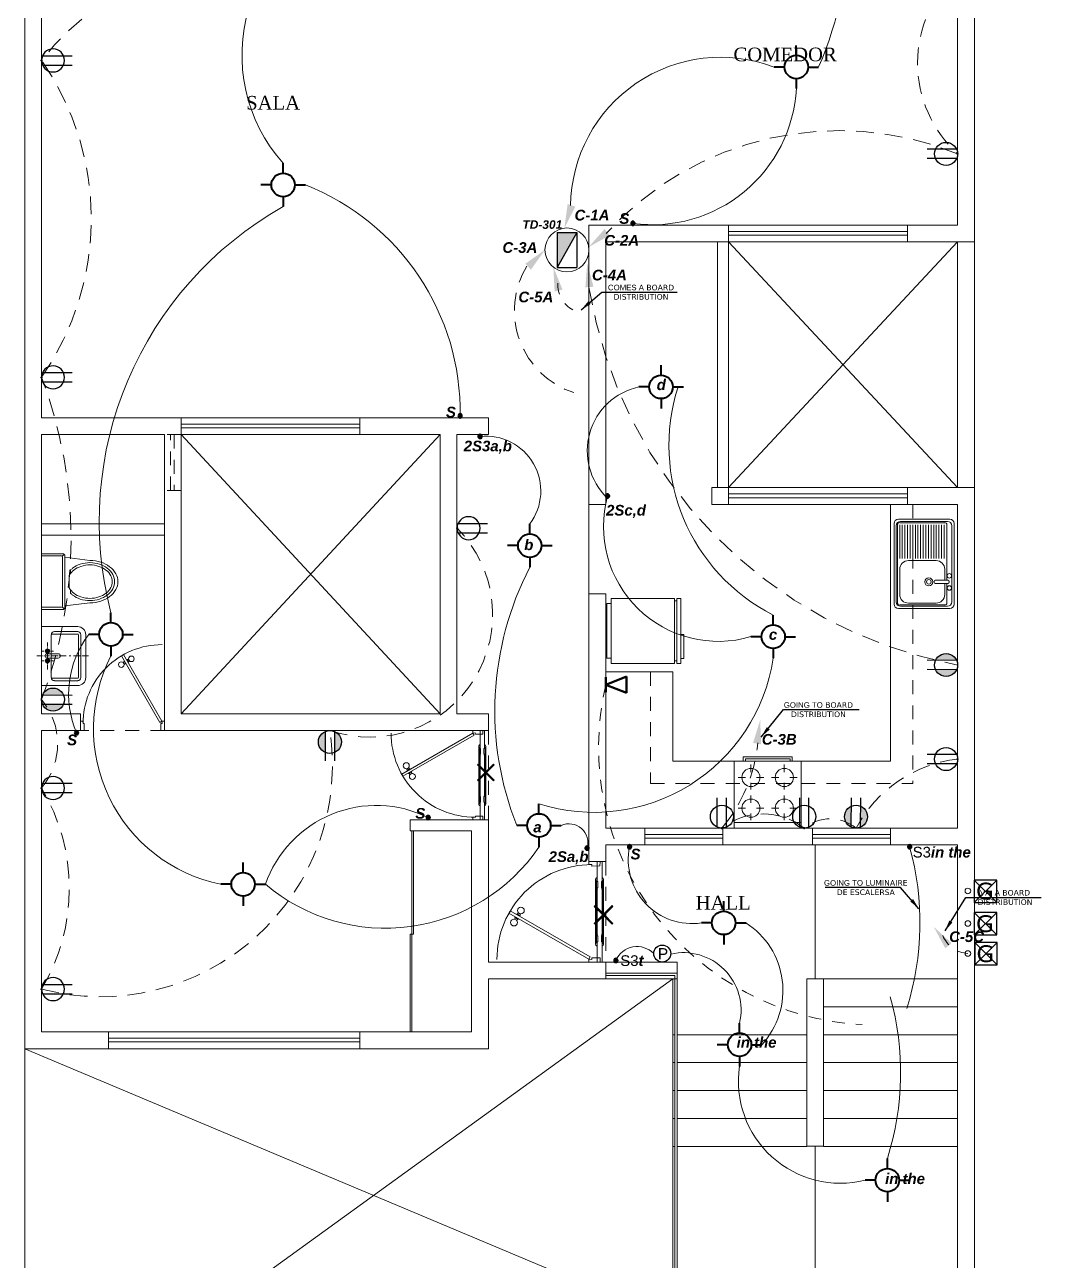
# Model space of a CAD drawing. Header units: millimetres. Extents: x -59 to 123, y 54 to 155.
# Drawn here: x -35.84 to -26.74, y 106.5 to 117.58 of the extents above; entities that cross this region are included whole.
import ezdxf

# ---------------------------------------------------------------- set-up
doc = ezdxf.new("R2010")
doc.units = ezdxf.units.MM
for name, pattern in [('CENTER', [50.8, 31.75, -6.35, 6.35, -6.35]), ('CONTINUA', [0]), ('DASHED', [0.75, 0.5, -0.25]), ('HIDDEN', [9.525, 6.35, -3.175]), ('HIDDEN2', [0.1875, 0.125, -0.0625])]:
    doc.linetypes.add(name, pattern=pattern)
doc.layers.get('0').update_dxf_attribs({"lineweight": 9})
for name, color, linetype in [('A-PROY', 8, 'HIDDEN2'), ('A-TEX 010', 7, 'Continuous'), ('telefono', 54, 'Continuous')]:
    doc.layers.add(name, color=color, linetype=linetype)
for name, color, linetype, lineweight in [('C.EMPOTRADO EN PARED Y TECHO', 210, 'Continuous', 40), ('desague', 4, 'Continuous', 60), ('ESCALERA', 128, 'Continuous', 9), ('HP-Mobiliario', 251, 'Continuous', 0), ('Intercomunicador', 106, 'Continuous', 30), ('mobiliario', 7, 'Continuous', 0), ('MUEBLES', 40, 'Continuous', 20), ('murobajo', 7, 'Continuous', 30), ('MUROS', 7, 'Continuous', 80), ('pisos', 251, 'Continuous', 0), ('PLANTILLA', 252, 'Continuous', 13), ('PUERTAS', 7, 'Continuous', 9), ('red tomacorrient', 21, 'Continuous', 40), ('red tomacorriente', 3, 'CONTINUA', 40), ('SANITARIOS', 7, 'Continuous', 5), ('T.D.', 105, 'Continuous', 25), ('TD', 132, 'Continuous', 25), ('TEXTO1', 7, 'Continuous', 0), ('VENTANA BAJA', 150, 'Continuous', 20), ('VIDRIO', 7, 'Continuous', 5)]:
    doc.layers.add(name, color=color, linetype=linetype, lineweight=lineweight)
doc.styles.add('david', font='arialbi.ttf', dxfattribs={"height": 0.05})
doc.styles.add('Ejes', font='arial.ttf', dxfattribs={"height": 0.2})
doc.styles.add('ROMANS', font='ROMANS.SHX', dxfattribs={"width": 1.35, "height": 0.29})
doc.styles.add('style4', font='verdanab.ttf', dxfattribs={"height": 0.1})
doc.styles.add('textcosan', font='verdana.ttf', dxfattribs={"height": 0.1})
doc.dimstyles.new('dimension horizontal', dxfattribs={"dimtxt": 0.08, "dimasz": 0.1, "dimexe": 0.15, "dimexo": 0.3, "dimgap": 0.01, "dimtad": 2, "dimtih": 1, "dimtoh": 1, "dimzin": 1, "dimtxsty": 'style4', "dimblk": 'ARCHTICK', "dimcen": 0.08, "dimadec": 0, "dimazin": 0, "dimtfac": 1, "dimtmove": 0, "dimatfit": 3, "dimfxl": 1, "dimarcsym": 0})

# ---------------------------------------------------------------- blocks, each defined once
blk = doc.blocks.new('CRFDSX')
at = {"layer": 'mobiliario'}
for points in [[(-77.9163, 3.0473), (-77.9163, 3.0951), (-77.9216, 3.0951), (-77.9216, 3.2558), (-77.8812, 3.2558), (-77.8812, 3.0951), (-77.8865, 3.0951), (-77.8865, 3.0473)], [(-77.9333, 3.1143), (-77.9333, 2.8792), (-77.9333, 2.5951)], [(-77.9291, 3.1068), (-77.9291, 3.1015), (-77.928, 3.1015), (-77.9269, 3.1004), (-77.9259, 3.0994), (-77.9259, 3.0983), (-77.9259, 3.0973), (-77.9259, 3.0962), (-77.9259, 3.0951)], [(-77.9291, 3.1015), (-77.9291, 2.8792), (-77.9291, 2.6079)], [(-77.9259, 3.0951), (-77.9216, 3.0951), (-77.9216, 3.126), (-77.9269, 3.126), (-77.9269, 3.1217)], [(-77.9259, 3.0951), (-77.9259, 2.8792), (-77.9259, 2.6143)], [(-77.8748, 3.1217), (-77.8748, 3.126), (-77.8812, 3.126), (-77.8812, 3.0951), (-77.8769, 3.0951), (-77.8769, 3.0962), (-77.8769, 3.0973), (-77.8769, 3.0983), (-77.8759, 3.0994), (-77.8759, 3.1004), (-77.8748, 3.1004), (-77.8748, 3.1015), (-77.8738, 3.1015), (-77.8727, 3.1015)], [(-77.8769, 3.0951), (-77.8769, 2.8792), (-77.8769, 2.6143)], [(-77.8727, 3.1015), (-77.8727, 3.1068)], [(-77.8727, 3.1015), (-77.8727, 2.8792), (-77.8727, 2.6079)], [(-77.8695, 3.1143), (-77.8695, 2.8792), (-77.8695, 2.5951)], [(-78.0009, 2.9547), (-78.0083, 2.9473), (-77.9264, 2.8792), (-78.0009, 2.9547), (-78.0009, 2.9547)], [(-77.8658, 2.9547), (-77.9264, 2.8792), (-77.9402, 2.8792), (-77.8658, 2.9547), (-77.8658, 2.9547)], [(-77.8594, 2.9473), (-77.8658, 2.9547), (-77.9264, 2.8792), (-77.8594, 2.9473), (-77.8594, 2.9473)], [(-77.9216, 3.0345), (-77.9216, 2.8792), (-77.9216, 2.6749), (-77.9216, 2.8792), (-77.9216, 3.0345)], [(-77.9184, 3.0366), (-77.9184, 3.0441)], [(-77.8833, 3.0441), (-77.8833, 3.0366)], [(-77.8812, 3.0345), (-77.8812, 2.8792), (-77.8812, 2.6749)], [(-77.8812, 2.7036), (-77.8812, 3.0058)], [(-78.0083, 2.9473), (-77.9264, 2.8792), (-77.9402, 2.8792), (-78.0083, 2.9473), (-78.0083, 2.9473)], [(-77.9402, 2.8792), (-78.0009, 2.8047), (-78.0083, 2.8122), (-77.9402, 2.8792), (-77.9402, 2.8792)], [(-77.9264, 2.8792), (-77.9402, 2.8792), (-78.0009, 2.8047), (-77.9264, 2.8792), (-77.9264, 2.8792)], [(-77.9264, 2.8792), (-77.9402, 2.8792), (-77.8594, 2.8122), (-77.9264, 2.8792), (-77.9264, 2.8792)], [(-77.9402, 2.8792), (-77.8594, 2.8122), (-77.8658, 2.8047), (-77.9402, 2.8792), (-77.9402, 2.8792)], [(-77.9839, 2.7792), (-77.9839, 2.7792)], [(-77.8865, 2.6622), (-77.8865, 2.6143), (-77.8812, 2.6143), (-77.8812, 2.4558), (-77.9057, 2.4558), (-77.9099, 2.4558), (-77.9216, 2.4558), (-77.9216, 2.6143), (-77.9163, 2.6143), (-77.9163, 2.6622)], [(-77.9184, 2.6643), (-77.9184, 2.6717)], [(-77.8833, 2.6717), (-77.8833, 2.6643)], [(-77.9716, 2.5781), (-77.9716, 2.5781)], [(-77.9291, 2.6026), (-77.9291, 2.6079), (-77.928, 2.6079), (-77.9269, 2.6079), (-77.9269, 2.609), (-77.9259, 2.61), (-77.9259, 2.6111), (-77.9259, 2.6122), (-77.9259, 2.6132), (-77.9259, 2.6143)], [(-77.9259, 2.6143), (-77.9216, 2.6143), (-77.9216, 2.5834), (-77.9269, 2.5834), (-77.9269, 2.5877)], [(-77.8769, 2.6143), (-77.8812, 2.6143), (-77.8812, 2.5834), (-77.8748, 2.5834), (-77.8748, 2.5881)], [(-77.8727, 2.6026), (-77.8727, 2.6079), (-77.8738, 2.6079), (-77.8748, 2.6079), (-77.8759, 2.609), (-77.8759, 2.61), (-77.8769, 2.6111), (-77.8769, 2.6122), (-77.8769, 2.6132), (-77.8769, 2.6143)]]:
    blk.add_lwpolyline(points, dxfattribs=at)
for points in [[(-77.9333, 3.1159), (-77.9337, 3.1127), (-77.9322, 3.1096), (-77.9294, 3.108)], [(-77.9269, 3.1226), (-77.9306, 3.1216), (-77.9328, 3.119), (-77.9333, 3.1159)], [(-77.8696, 3.1159), (-77.87, 3.119), (-77.8723, 3.1216), (-77.8753, 3.1225)], [(-77.8734, 3.108), (-77.8707, 3.1096), (-77.8692, 3.1127), (-77.8696, 3.1159)], [(-77.9222, 3.0345), (-77.9207, 3.0345), (-77.9195, 3.0357), (-77.9195, 3.0372)], [(-77.919, 3.0451), (-77.9175, 3.0451), (-77.9163, 3.0463), (-77.9163, 3.0478)], [(-77.8865, 3.0478), (-77.8865, 3.0463), (-77.8853, 3.0451), (-77.8839, 3.0451)], [(-77.8844, 3.0372), (-77.8844, 3.0357), (-77.8832, 3.0345), (-77.8817, 3.0345)], [(-77.9195, 2.6723), (-77.9195, 2.6737), (-77.9207, 2.6749), (-77.9222, 2.6749)], [(-77.9163, 2.6627), (-77.9163, 2.6642), (-77.9175, 2.6653), (-77.919, 2.6653)], [(-77.8839, 2.6653), (-77.8853, 2.6653), (-77.8865, 2.6642), (-77.8865, 2.6627)], [(-77.8817, 2.6749), (-77.8832, 2.6749), (-77.8844, 2.6737), (-77.8844, 2.6723)], [(-77.9294, 2.6025), (-77.9322, 2.6009), (-77.9337, 2.5978), (-77.9333, 2.5946)], [(-77.9333, 2.5946), (-77.9328, 2.5914), (-77.9306, 2.5888), (-77.9269, 2.5877)], [(-77.8753, 2.588), (-77.8723, 2.5888), (-77.87, 2.5914), (-77.8696, 2.5946)], [(-77.8696, 2.5946), (-77.8692, 2.5978), (-77.8707, 2.6009), (-77.8734, 2.6025)]]:
    blk.add_open_spline(points, degree=3, dxfattribs=at)
blk = doc.blocks.new('rf67')
at = {"layer": 'PUERTAS', "ltscale": 0.01}
for p, q in [((2984.409, 394.824), (2984.426, 394.825)), ((2984.425, 394.83), (2984.431, 394.83)), ((2984.427, 394.796), (2984.425, 394.83)), ((2984.462, 394.831), (2984.457, 394.831)), ((2984.464, 394.797), (2984.462, 394.831)), ((2984.479, 394.827), (2984.463, 394.826)), ((2984.41, 394.8), (2984.427, 394.801)), ((2984.427, 394.796), (2984.433, 394.796)), ((2984.464, 394.797), (2984.458, 394.797)), ((2984.48, 394.803), (2984.464, 394.802))]:
    blk.add_line(p, q, dxfattribs=at)
at = {"layer": 'PUERTAS', "ltscale": 0.075}
for p, q in [((2984.454, 394.896), (2984.429, 394.895)), ((2984.458, 394.069), (2984.429, 394.895)), ((2984.483, 394.07), (2984.454, 394.896)), ((2983.664, 394.391), (2983.698, 394.374)), ((2983.733, 394.439), (2983.698, 394.374)), ((2983.711, 394.48), (2983.733, 394.468)), ((2983.733, 394.468), (2983.722, 394.445)), ((2983.722, 394.445), (2983.733, 394.439)), ((2984.46, 394.053), (2984.425, 393.987)), ((2984.483, 394.07), (2984.458, 394.069)), ((2984.472, 394.047), (2984.46, 394.053)), ((2984.483, 394.07), (2984.472, 394.047)), ((2984.506, 394.058), (2984.483, 394.07)), ((2984.459, 393.969), (2984.425, 393.987))]:
    blk.add_line(p, q, dxfattribs=at)
at = {"layer": 'PUERTAS', "ltscale": 0.01}
for centre in [(2984.382, 394.812), (2984.507, 394.816)]:
    blk.add_circle(centre, 0.0302, dxfattribs=at)
blk.add_arc((2984.471, 394.048), 0.848, 61.9779, 152.0448, dxfattribs=at)
blk = doc.blocks.new('COC')
for p, q in [((602.899, 76.322), (603.499, 76.322)), ((602.899, 76.322), (602.899, 75.722)), ((602.979, 76.362), (603.419, 76.362)), ((602.979, 76.362), (602.979, 76.322)), ((602.999, 76.342), (603.399, 76.342)), ((602.999, 76.342), (602.999, 76.322)), ((603.399, 76.342), (603.399, 76.322)), ((603.419, 76.362), (603.419, 76.322)), ((603.499, 76.322), (603.499, 75.722)), ((603.05, 76.225), (603.05, 76.291)), ((603.349, 76.225), (603.349, 76.291)), ((602.934, 76.176), (603.001, 76.176)), ((603.05, 76.069), (603.05, 76.127)), ((603.099, 76.176), (603.164, 76.176)), ((603.234, 76.176), (603.3, 76.176)), ((603.349, 76.069), (603.349, 76.127)), ((603.398, 76.176), (603.463, 76.176)), ((603.05, 75.95), (603.05, 76.016)), ((603.349, 75.95), (603.349, 76.016)), ((602.934, 75.901), (603.001, 75.901)), ((603.099, 75.901), (603.164, 75.901)), ((603.234, 75.901), (603.3, 75.901)), ((603.398, 75.901), (603.463, 75.901)), ((603.499, 75.772), (602.899, 75.772)), ((603.05, 75.794), (603.05, 75.852)), ((603.349, 75.794), (603.349, 75.852)), ((603.499, 75.722), (602.899, 75.722))]:
    blk.add_line(p, q)
for centre in [(603.05, 76.176), (603.349, 76.176), (603.05, 75.901), (603.349, 75.901)]:
    blk.add_circle(centre, 0.0812)
blk = doc.blocks.new('lavo')
for p, q in [((734.652, 78.217), (734.652, 77.495)), ((734.652, 78.217), (734.652, 77.495)), ((734.672, 78.198), (734.672, 77.515)), ((734.672, 78.198), (734.672, 77.515)), ((734.691, 78.256), (735.15, 78.256)), ((734.691, 78.256), (735.15, 78.256)), ((734.711, 78.237), (735.13, 78.237)), ((734.711, 78.237), (735.13, 78.237)), ((734.716, 78.206), (734.716, 77.71)), ((734.716, 78.206), (734.716, 77.71)), ((734.735, 78.225), (735.138, 78.225)), ((734.735, 78.225), (735.138, 78.225)), ((734.741, 78.206), (734.741, 77.905)), ((734.741, 78.206), (734.741, 77.905)), ((734.764, 78.206), (734.764, 77.905)), ((734.764, 78.206), (734.764, 77.905)), ((734.788, 78.206), (734.788, 77.905)), ((734.788, 78.206), (734.788, 77.905)), ((734.811, 78.206), (734.811, 77.905)), ((734.811, 78.206), (734.811, 77.905)), ((734.834, 78.206), (734.834, 77.905)), ((734.834, 78.206), (734.834, 77.905)), ((734.858, 78.206), (734.858, 77.905)), ((734.858, 78.206), (734.858, 77.905)), ((734.881, 78.206), (734.881, 77.905)), ((734.881, 78.206), (734.881, 77.905)), ((734.905, 78.206), (734.905, 77.905)), ((734.905, 78.206), (734.905, 77.905)), ((734.928, 78.206), (734.928, 77.905)), ((734.928, 78.206), (734.928, 77.905)), ((734.951, 78.206), (734.951, 77.905)), ((734.951, 78.206), (734.951, 77.905)), ((734.975, 78.206), (734.975, 77.905)), ((734.975, 78.206), (734.975, 77.905)), ((734.998, 78.206), (734.998, 77.905)), ((734.998, 78.206), (734.998, 77.905)), ((735.021, 78.206), (735.021, 77.905)), ((735.021, 78.206), (735.021, 77.905)), ((735.045, 78.206), (735.045, 77.905)), ((735.045, 78.206), (735.045, 77.905)), ((735.068, 78.206), (735.068, 77.905)), ((735.068, 78.206), (735.068, 77.905)), ((735.091, 78.206), (735.091, 77.905)), ((735.091, 78.206), (735.091, 77.905)), ((735.115, 78.206), (735.115, 77.905)), ((735.115, 78.206), (735.115, 77.905)), ((735.138, 78.206), (735.138, 77.905)), ((735.138, 78.206), (735.138, 77.905)), ((735.158, 78.206), (735.158, 77.507)), ((735.158, 78.206), (735.158, 77.507)), ((735.169, 78.198), (735.169, 77.515)), ((735.169, 78.198), (735.169, 77.515)), ((735.189, 78.217), (735.189, 77.495)), ((735.189, 78.217), (735.189, 77.495)), ((735.06, 77.886), (734.813, 77.886)), ((735.06, 77.886), (734.813, 77.886)), ((734.735, 77.808), (734.735, 77.71)), ((734.735, 77.808), (734.735, 77.71)), ((735.138, 77.808), (735.138, 77.582)), ((735.138, 77.808), (735.138, 77.582)), ((734.697, 77.702), (734.697, 77.688)), ((734.697, 77.702), (734.697, 77.688)), ((734.821, 77.71), (734.705, 77.71)), ((734.821, 77.71), (734.705, 77.71)), ((734.705, 77.68), (734.821, 77.68)), ((734.705, 77.68), (734.821, 77.68)), ((734.716, 77.68), (734.716, 77.507)), ((734.716, 77.68), (734.716, 77.507)), ((734.735, 77.68), (734.735, 77.582)), ((734.735, 77.68), (734.735, 77.582)), ((734.829, 77.688), (734.829, 77.702)), ((734.829, 77.688), (734.829, 77.702)), ((734.691, 77.456), (735.15, 77.456)), ((734.691, 77.456), (735.15, 77.456)), ((734.711, 77.476), (735.13, 77.476)), ((734.711, 77.476), (735.13, 77.476)), ((734.735, 77.488), (735.138, 77.488)), ((734.735, 77.488), (735.138, 77.488)), ((735.06, 77.504), (734.813, 77.504)), ((735.06, 77.504), (734.813, 77.504))]:
    blk.add_line(p, q)
for centre, radius in [((734.694, 77.749), 0.0202), ((734.694, 77.749), 0.0202), ((734.694, 77.64), 0.0202), ((734.694, 77.64), 0.0202), ((734.878, 77.695), 0.0361), ((734.878, 77.695), 0.0361), ((734.878, 77.695), 0.0205), ((734.878, 77.695), 0.0205)]:
    blk.add_circle(centre, radius)
for centre, radius, start, end in [((734.691, 78.217), 0.0389, 90, 180), ((734.691, 78.217), 0.0389, 90, 180), ((734.711, 78.198), 0.0389, 90, 180), ((734.711, 78.198), 0.0389, 90, 180), ((734.735, 78.206), 0.0195, 90, 180), ((734.735, 78.206), 0.0195, 90, 180), ((735.13, 78.198), 0.0389, 0, 90), ((735.13, 78.198), 0.0389, 0, 90), ((735.138, 78.206), 0.0195, 0, 90), ((735.138, 78.206), 0.0195, 0, 90), ((735.15, 78.217), 0.0389, 0, 90), ((735.15, 78.217), 0.0389, 0, 90), ((734.813, 77.808), 0.0779, 90, 180), ((734.813, 77.808), 0.0779, 90, 180), ((735.06, 77.808), 0.0779, 0, 90), ((735.06, 77.808), 0.0779, 0, 90), ((734.705, 77.702), 0.00779, 90, 180), ((734.705, 77.702), 0.00779, 90, 180), ((734.705, 77.688), 0.00779, 180, 270), ((734.705, 77.688), 0.00779, 180, 270), ((734.821, 77.702), 0.00779, 0, 90), ((734.821, 77.702), 0.00779, 0, 90), ((734.821, 77.688), 0.00779, 270, 360), ((734.821, 77.688), 0.00779, 270, 360), ((734.813, 77.582), 0.0779, 180, 270), ((734.813, 77.582), 0.0779, 180, 270), ((735.06, 77.582), 0.0779, 270, 0), ((735.06, 77.582), 0.0779, 270, 0), ((734.691, 77.495), 0.0389, 180, 270), ((734.691, 77.495), 0.0389, 180, 270), ((734.711, 77.515), 0.0389, 180, 270), ((734.711, 77.515), 0.0389, 180, 270), ((734.735, 77.507), 0.0195, 180, 270), ((734.735, 77.507), 0.0195, 180, 270), ((735.13, 77.515), 0.0389, 270, 0), ((735.13, 77.515), 0.0389, 270, 0), ((735.138, 77.507), 0.0195, 270, 0), ((735.138, 77.507), 0.0195, 270, 0), ((735.15, 77.495), 0.0389, 270, 0), ((735.15, 77.495), 0.0389, 270, 0)]:
    blk.add_arc(centre, radius, start, end)
blk = doc.blocks.new('REFRI')
at = {"layer": 'MUEBLES', "color": 250, "lineweight": 0, "ltscale": 0.25}
for p, q in [((0, 0.254), (0, -0.254)), ((0.04, 0.254), (0, 0.254)), ((0.04, 0.298), (0.04, -0.302)), ((0.625, 0.298), (0.04, 0.298)), ((0.625, -0.302), (0.625, 0.298)), ((0.647, 0.277), (0.625, 0.277)), ((0.647, -0.302), (0.647, 0.298)), ((0.685, 0.298), (0.647, 0.298)), ((0.685, 0.298), (0.685, -0.302)), ((0.685, -0.302), (0.685, 0.298)), ((0.711, -0.034), (0.685, -0.034)), ((0.711, -0.256), (0.711, -0.034)), ((0, -0.254), (0.04, -0.254)), ((0.04, -0.302), (0.625, -0.302)), ((0.647, -0.28), (0.625, -0.28)), ((0.647, -0.302), (0.685, -0.302)), ((0.711, -0.256), (0.685, -0.256))]:
    blk.add_line(p, q, dxfattribs=at)
blk = doc.blocks.new('A$C16406C30')
at = {"layer": 'HP-Mobiliario'}
for p, q in [((0.189, 0.5), (0, 0.5)), ((0.179, 0.48), (0, 0.48)), ((0.203, 0.494), (0.186, 0.477)), ((0.189, 0.03), (0.189, 0.47)), ((0.209, 0.02), (0.209, 0.48)), ((0.209, 0.468), (0.434, 0.44)), ((0.259, 0.322), (0.259, 0.353)), ((0.249, 0.194), (0.249, 0.306)), ((0.259, 0.147), (0.259, 0.178)), ((0, 0.02), (0.179, 0.02)), ((0, 0), (0.189, 0)), ((0.203, 0.006), (0.186, 0.023)), ((0.209, 0.032), (0.434, 0.06))]:
    blk.add_line(p, q, dxfattribs=at)
for points in [[(0.249, 0.306, -0.100268), (0.29, 0.354, -0.08725), (0.353, 0.387, -0.077598), (0.434, 0.4, -0.077598), (0.514, 0.387, -0.08725), (0.577, 0.354, -0.105601), (0.62, 0.303, -0.12364), (0.634, 0.25, -0.12364), (0.62, 0.197, -0.105601), (0.577, 0.146, -0.08725), (0.514, 0.113, -0.077598), (0.434, 0.1, -0.077598)], [(0.259, 0.353, -0.0362), (0.278, 0.37, -0.08725), (0.347, 0.406, -0.077598), (0.434, 0.42, -0.077598), (0.52, 0.406, -0.08725), (0.589, 0.37, -0.105601), (0.638, 0.313, -0.12364), (0.654, 0.25, -0.12364), (0.638, 0.187, -0.105601), (0.589, 0.13, -0.08725), (0.52, 0.094, -0.077598), (0.434, 0.08, -0.077598)], [(0.434, 0.44, -0.076393), (0.532, 0.425, -0.086437), (0.61, 0.384, -0.105872), (0.666, 0.32, -0.125404), (0.684, 0.25, -0.125404), (0.666, 0.18, -0.105872), (0.61, 0.116, -0.086437), (0.532, 0.075, -0.076393), (0.434, 0.06, -0.076393)], [(0.434, 0.1, -0.077598), (0.353, 0.113, -0.08725), (0.29, 0.146, -0.100268), (0.249, 0.194, -0.12364)], [(0.434, 0.08, -0.077598), (0.347, 0.094, -0.08725), (0.278, 0.13, -0.0362), (0.259, 0.147, -0.12364)]]:
    blk.add_lwpolyline(points, format="xyb", dxfattribs=at)
for centre, radius, start, end in [((0.179, 0.47), 0.01, 0, 90), ((0.189, 0.48), 0.02, 0, 90), ((0.179, 0.03), 0.01, 270, 0), ((0.189, 0.02), 0.02, 270, 0)]:
    blk.add_arc(centre, radius, start, end, dxfattribs=at)
blk = doc.blocks.new('LAV-5')
for p, q in [((-0.264, 0), (-0.264, -0.324)), ((0, 0), (-0.264, 0)), ((-0.045, -0.022), (-0.045, 0.001)), ((-0.002, -0.008), (-0.002, 0.043)), ((0.264, 0), (0, 0)), ((0.042, -0.022), (0.042, 0.001)), ((0.264, -0.324), (0.264, 0)), ((-0.198, -0.089), (-0.198, -0.324)), ((-0.192, -0.088), (0.192, -0.088)), ((-0.085, -0.053), (-0.123, -0.053)), ((-0.07, -0.053), (-0.078, -0.053)), ((-0.026, -0.053), (-0.064, -0.053)), ((-0.045, -0.043), (-0.045, -0.031)), ((-0.045, -0.073), (-0.045, -0.043)), ((-0.045, -0.081), (-0.045, -0.106)), ((-0.002, -0.053), (-0.021, -0.053)), ((-0.021, -0.15), (-0.021, -0.053)), ((-0.002, -0.053), (-0.017, -0.053)), ((-0.002, -0.028), (-0.002, -0.02)), ((-0.002, -0.028), (-0.002, -0.02)), ((-0.002, -0.073), (-0.002, -0.041)), ((-0.002, -0.073), (-0.002, -0.041)), ((-0.002, -0.053), (0.018, -0.053)), ((-0.002, -0.053), (0.014, -0.053)), ((-0.001, -0.086), (-0.001, -0.124)), ((0.018, -0.053), (0.018, -0.15)), ((0.023, -0.053), (0.061, -0.053)), ((0.042, -0.043), (0.042, -0.031)), ((0.042, -0.073), (0.042, -0.043)), ((0.042, -0.081), (0.042, -0.106)), ((0.067, -0.053), (0.075, -0.053)), ((0.082, -0.053), (0.12, -0.053)), ((0.198, -0.324), (0.198, -0.089)), ((-0.22, -0.116), (-0.22, -0.324)), ((-0.001, -0.133), (-0.001, -0.145)), ((-0.001, -0.154), (-0.001, -0.22)), ((0.22, -0.324), (0.22, -0.116)), ((-0.192, -0.33), (0.192, -0.33)), ((-0.002, -0.249), (-0.002, -0.262)), ((-0.002, -0.286), (-0.002, -0.351)), ((-0.002, -0.329), (-0.002, -0.347)), ((-0.192, -0.352), (0.192, -0.352)), ((-0.192, -0.396), (0.192, -0.396)), ((-0.002, -0.365), (-0.002, -0.422))]:
    blk.add_line(p, q)
for centre, radius in [((-0.045, -0.053), 0.0188), ((-0.045, -0.053), 0.0137), ((0.042, -0.053), 0.0188), ((0.042, -0.053), 0.0137)]:
    blk.add_circle(centre, radius)
for centre, radius, start, end in [((-0.192, -0.116), 0.0278, 90, 180), ((-0.002, -0.053), 0.0197, 90, 180), ((-0.002, -0.053), 0.0197, 0, 90), ((0.192, -0.116), 0.0278, 0, 90), ((-0.002, -0.15), 0.0197, 180, 270), ((-0.002, -0.15), 0.0197, 270, 0), ((-0.192, -0.324), 0.0718, 180, 270), ((-0.192, -0.324), 0.0278, 180, 270), ((-0.192, -0.324), 0.00583, 180, 270), ((0.192, -0.324), 0.0718, 270, 0), ((0.192, -0.324), 0.0278, 270, 0), ((0.192, -0.324), 0.00583, 270, 0)]:
    blk.add_arc(centre, radius, start, end)
blk = doc.blocks.new('A$C334534CC')
at = {"lineweight": 0}
for p, q in [((0.15, 8.275), (1.25, 8.275)), ((0.15, 8.175), (1.25, 8.175))]:
    blk.add_line(p, q, dxfattribs=at)
at = {"layer": 'A-PROY', "lineweight": 0}
for p, q in [((1.4, 9.075), (1.25, 9.075)), ((1.4, 9.075), (1.25, 9.075)), ((1.305, 8.575), (1.305, 9.075)), ((1.336, 9.075), (1.336, 8.575)), ((1.4, 8.575), (1.25, 8.575)), ((7.95, 8.45), (7.95, 5.95)), ((5.6, 6.95), (5.6, 5.95)), ((1.25, 6.425), (0.5, 6.425)), ((4.15, 5.625), (4.15, 6.425)), ((5.6, 5.95), (7.95, 5.95)), ((5.2, 5.25), (5.2, 4.35)), ((0.75, 3.725), (3, 3.725))]:
    blk.add_line(p, q, dxfattribs=at)
at = {"layer": 'ESCALERA', "lineweight": 0, "ltscale": 0.25}
for p, q in [((7.075, 4.2), (7.075, 5.4)), ((5.8, 4.2), (5.8, 3.7)), ((7.15, 4.2), (8.35, 4.2)), ((7.15, 3.95), (8.35, 3.95)), ((5.82, 3.7), (5.8, 3.7)), ((5.8, 1.5), (5.8, 3.7)), ((5.82, 3.7), (5.8, 3.7)), ((7, 3.7), (5.84, 3.7)), ((7.15, 3.7), (8.35, 3.7)), ((5.82, 3.45), (5.8, 3.45)), ((5.82, 3.45), (5.8, 3.45)), ((7, 3.45), (5.84, 3.45)), ((7.15, 3.45), (8.35, 3.45)), ((5.82, 3.2), (5.8, 3.2)), ((5.82, 3.2), (5.8, 3.2)), ((7, 3.2), (5.84, 3.2)), ((7.15, 3.2), (8.35, 3.2)), ((5.82, 2.95), (5.8, 2.95)), ((5.82, 2.95), (5.8, 2.95)), ((7, 2.95), (5.84, 2.95)), ((7.15, 2.95), (8.35, 2.95)), ((5.82, 2.7), (5.8, 2.7)), ((5.82, 2.7), (5.8, 2.7)), ((7, 2.7), (5.84, 2.7)), ((7.075, 2.7), (7.075, 1.54)), ((7.15, 2.7), (8.35, 2.7))]:
    blk.add_line(p, q, dxfattribs=at)
at = {"layer": 'mobiliario', "lineweight": 0, "ltscale": 0.3}
for p, q in [((6.3, 8.6), (8.35, 10.8)), ((6.3, 10.8), (8.35, 8.6)), ((1.4, 9.075), (3.719, 6.575)), ((1.4, 6.575), (3.719, 9.075)), ((7.75, 8.45), (7.75, 6.15)), ((5.2, 6.95), (5.8, 6.95)), ((5.8, 6.95), (5.8, 6.15)), ((5.8, 6.15), (7.75, 6.15)), ((5.8, 4.2), (0, 0)), ((0, 0.4), (0, 3.575)), ((0, 3.575), (8.5, 0))]:
    blk.add_line(p, q, dxfattribs=at)
at = {"layer": 'murobajo', "lineweight": 0}
for p, q in [((6.3, 10.95), (7.9, 10.95)), ((6.2, 10.8), (6.2, 8.6)), ((6.3, 10.8), (7.9, 10.8)), ((6.3, 10.8), (6.3, 8.6)), ((8.35, 10.8), (8.35, 8.6)), ((8.5, 10.8), (8.5, 8.6)), ((1.4, 9.225), (3, 9.225)), ((1.4, 9.075), (3, 9.075)), ((6.3, 8.6), (7.9, 8.6)), ((6.3, 8.45), (7.9, 8.45)), ((5.55, 5.55), (6.25, 5.55)), ((7.05, 5.55), (7.75, 5.55)), ((5.55, 5.4), (6.25, 5.4)), ((7.05, 5.4), (7.75, 5.4)), ((0.75, 3.725), (3, 3.725)), ((0.75, 3.575), (3, 3.575))]:
    blk.add_line(p, q, dxfattribs=at)
at = {"layer": 'MUROS', "lineweight": 0}
for p, q in [((0, 19), (0, 3.575)), ((8.5, 10.8), (8.5, 16.7)), ((8.35, 10.95), (8.35, 13.675)), ((6.3, 10.95), (5.05, 10.95)), ((6.3, 10.95), (5.65, 10.95)), ((6.3, 10.8), (6.3, 10.95)), ((5.2, 10.8), (6.3, 10.8)), ((7.9, 10.8), (8.5, 10.8)), ((8.35, 10.8), (8.5, 10.8)), ((1.4, 6.575), (1.4, 9.225)), ((3.869, 9.075), (3.869, 6.575)), ((6.3, 8.45), (6.3, 8.6)), ((8.5, 1.5), (8.5, 8.6)), ((7.9, 8.45), (8.35, 8.45)), ((0.15, 6.575), (0.5, 6.575)), ((0.15, 6.425), (0.5, 6.425)), ((5.55, 5.55), (5.2, 5.55)), ((5.55, 5.55), (5.55, 5.4)), ((6.25, 5.55), (6.25, 5.4)), ((6.25, 5.55), (7.05, 5.55)), ((7.05, 5.55), (7.05, 5.4)), ((7.75, 5.55), (8.35, 5.55)), ((7.75, 5.55), (7.75, 5.4)), ((7.05, 5.4), (6.25, 5.4)), ((7.75, 5.4), (8.35, 5.4)), ((8.35, 1.5), (8.35, 5.4)), ((0.75, 3.574), (0.75, 3.725)), ((3, 3.574), (3, 3.725))]:
    blk.add_line(p, q, dxfattribs=at)
at = {"layer": 'MUROS', "linetype": 'CONTINUA', "lineweight": 0}
for p, q in [((0.15, 14.025), (0.15, 9.225)), ((5.05, 8.45), (5.05, 10.95)), ((7.9, 10.8), (7.9, 10.95)), ((7.9, 10.95), (8.35, 10.95)), ((5.2, 8.45), (5.2, 10.8)), ((1.4, 9.225), (0.15, 9.225)), ((4.15, 9.225), (3, 9.225)), ((3, 9.075), (3, 9.225)), ((4.15, 9.225), (4.15, 9.075)), ((0.15, 9.075), (0.15, 6.575)), ((0.15, 9.075), (0.15, 6.575)), ((0.15, 9.075), (1.25, 9.075)), ((1.25, 6.425), (1.25, 9.075)), ((3.719, 9.075), (3, 9.075)), ((3.719, 9.075), (3.719, 6.575)), ((4.15, 9.075), (3.869, 9.075)), ((6.15, 8.45), (6.15, 8.6)), ((6.3, 8.6), (6.15, 8.6)), ((7.9, 8.45), (7.9, 8.6)), ((7.9, 8.6), (8.5, 8.6)), ((5.05, 8.45), (5.2, 8.45)), ((6.3, 8.45), (6.15, 8.45)), ((6.3, 8.45), (6.15, 8.45)), ((8.35, 5.55), (8.35, 8.45)), ((5.05, 5.25), (5.05, 7.65)), ((5.2, 7.65), (5.05, 7.65)), ((5.2, 5.55), (5.2, 7.65)), ((0.5, 6.575), (0.5, 6.425)), ((3.719, 6.575), (1.4, 6.575)), ((4.15, 6.575), (3.869, 6.575)), ((4.15, 6.425), (4.15, 6.575)), ((0.15, 6.425), (0.15, 3.725)), ((4.15, 6.425), (1.25, 6.425)), ((3.45, 5.525), (3.45, 5.625)), ((4.15, 5.625), (3.45, 5.625)), ((4.15, 4.35), (4.15, 5.625)), ((4, 5.525), (3.45, 5.525)), ((4, 3.725), (4, 5.525)), ((5.2, 5.25), (5.2, 5.4)), ((5.2, 5.4), (5.55, 5.4)), ((5.05, 5.25), (5.2, 5.25)), ((4, 3.725), (4, 4.35)), ((5.2, 4.35), (4.15, 4.35)), ((5.2, 4.35), (5.2, 4.2)), ((4.15, 3.575), (4.15, 4.2)), ((5.2, 4.2), (4.15, 4.2)), ((4.15, 3.575), (4.15, 4.2)), ((0.15, 3.725), (0.75, 3.725)), ((3, 3.725), (4, 3.725)), ((0, 3.575), (0.75, 3.575)), ((3, 3.575), (4.15, 3.575))]:
    blk.add_line(p, q, dxfattribs=at)
at = {"layer": 'MUROS', "lineweight": 0}
blk.add_lwpolyline([(7, 4.2), (7.15, 4.2), (7.15, 2.701), (7, 2.701), (7, 4.2)], dxfattribs=at)
at = {"layer": 'pisos', "lineweight": 0}
blk.add_line((5.05, 7.65), (5.05, 8.45), dxfattribs=at)
at = {"layer": 'VENTANA BAJA', "lineweight": 0}
for p, q in [((6.3, 10.893), (7.9, 10.893)), ((6.3, 10.86), (7.9, 10.86)), ((1.4, 9.168), (3, 9.168)), ((1.4, 9.135), (3, 9.135)), ((6.3, 8.543), (7.9, 8.543)), ((6.3, 8.51), (7.9, 8.51)), ((5.55, 5.493), (6.25, 5.493)), ((5.55, 5.46), (6.25, 5.46)), ((7.05, 5.493), (7.75, 5.493)), ((7.05, 5.46), (7.75, 5.46)), ((0.75, 3.668), (3, 3.668)), ((0.75, 3.635), (3, 3.635))]:
    blk.add_line(p, q, dxfattribs=at)
at = {"layer": 'VIDRIO', "lineweight": 0}
for p, q in [((3.465, 3.725), (3.465, 5.525)), ((3.48, 5.525), (3.48, 4.6)), ((3.45, 4.6), (3.45, 3.725)), ((3.45, 4.6), (3.465, 4.6)), ((3.465, 4.6), (3.48, 4.6)), ((5.2, 4.25), (5.84, 4.25)), ((5.2, 4.23), (5.82, 4.23)), ((5.82, 4.23), (5.82, 1.52)), ((5.84, 4.25), (5.84, 1.54)), ((5.2, 4.2), (5.8, 4.2))]:
    blk.add_line(p, q, dxfattribs=at)
at = {"lineweight": 0, "xscale": -1}
blk.add_blockref('CRFDSX', (-73.806, 3.169), dxfattribs=at)
at = {"lineweight": 0, "xscale": 1.125000000019344, "yscale": 1.125000000019344, "zscale": 1.125000000019344, "rotation": 180}
blk.add_blockref('CRFDSX', (-82.494, 8.013), dxfattribs=at)
at = {"layer": 'HP-Mobiliario', "lineweight": 0, "xscale": -1}
for name, p in [('lavo', (742.97, -69.939)), ('COC', (609.849, -70.172))]:
    blk.add_blockref(name, p, dxfattribs=at)
at = {"layer": 'HP-Mobiliario', "lineweight": 0, "xscale": -1, "rotation": 180}
blk.add_blockref('A$C16406C30', (0.15, 8.008), dxfattribs=at)
at = {"layer": 'PLANTILLA', "lineweight": 0, "xscale": 0.9666666666620042, "yscale": 0.9666666666620042, "zscale": 0.9666666666620042}
blk.add_blockref('REFRI', (5.211, 7.318), dxfattribs=at)
at = {"layer": 'PUERTAS', "lineweight": 0}
for p, xscale, yscale, zscale, rotation in [((-2041.336, -1449.955), 0.8333333333377142, 0.8333333333377142, 0.8333333333377142, 27.96919831237982), ((1557.571, -2172.334), 0.888888888888496, 0.888888888888496, 0.888888888888496, 117.9691983123798)]:
    blk.add_blockref('rf67', p, dxfattribs=dict(at, xscale=xscale, yscale=yscale, zscale=zscale, rotation=rotation))
at = {"layer": 'PUERTAS', "lineweight": 0, "xscale": -1, "rotation": 62.03080168762018}
blk.add_blockref('rf67', (1752.805, 2455.453), dxfattribs=at)
at = {"layer": 'SANITARIOS', "linetype": 'Continuous', "lineweight": 0, "xscale": -1, "rotation": 90}
blk.add_blockref('LAV-5', (0.15, 7.091), dxfattribs=at)
at = {"layer": 'A-TEX 010', "lineweight": 0, "char_height": 0.1224, "attachment_point": 2, "style": 'ROMANS'}
for s, insert in [('{\\fTimes New Roman|b0|i0|c0|p18;COMEDOR }', (6.806, 12.541)), ('{\\fTimes New Roman|b0|i0|c0|p18;SALA }', (2.223, 12.108)), ('{\\fTimes New Roman|b0|i0|c0|p18;HALL}', (6.252, 4.943))]:
    blk.add_mtext(s, dxfattribs=dict(at, insert=insert))
blk = doc.blocks.new('_ArchTick')
at = {"color": 0, "linetype": 'ByBlock', "const_width": 0.15}
blk.add_lwpolyline([(-0.5, -0.5), (0.5, 0.5)], dxfattribs=at)
blk = doc.blocks.new('A$C41085B2F')
at = {"layer": 'Intercomunicador', "color": 74, "linetype": 'CENTER', "lineweight": 50, "ltscale": 0.01}
for p, q in [((-0.072, -0.186), (0, 0)), ((-0.067, 0), (0.067, 0)), ((0, 0), (0.073, -0.186)), ((0.073, -0.186), (-0.072, -0.186))]:
    blk.add_line(p, q, dxfattribs=at)
blk = doc.blocks.new('T.C.A')
at = {"layer": 'red tomacorriente', "lineweight": -3}
h = blk.add_hatch(color=256, dxfattribs=at)
h.paths.add_polyline_path([(-0.041, -0.009, 0.297434), (-0.103, -0.103, 0.295983), (-0.042, -0.197)])
h.paths.add_polyline_path([(0.041, -0.197, 0.297434), (0.103, -0.103, 0.295983), (0.042, -0.009)])
for p, q in [((-0.041, -0.009), (-0.042, -0.273)), ((0.042, -0.009), (0.041, -0.273))]:
    blk.add_line(p, q, dxfattribs=at)
blk.add_circle((0, -0.103), 0.103, dxfattribs=at)
blk = doc.blocks.new('rrllluuuuzzzz')
at = {"layer": 'C.EMPOTRADO EN PARED Y TECHO'}
for points in [[(0.199, 0.105), (0.199, 0.194)], [(0.094, 0), (0, 0)], [(0.305, 0), (0.399, 0)], [(0.199, -0.105), (0.199, -0.194)]]:
    blk.add_lwpolyline(points, dxfattribs=at)
blk.add_circle((0.199, 0), 0.105, dxfattribs=at)
blk = doc.blocks.new('A$C3BCF1C71')
at = {"lineweight": -3}
blk.add_hatch(color=256, dxfattribs=at).paths.add_polyline_path([(0.315, 0), (0, 0.175), (0, 0)])
for p, q in [((0, 0.175), (0.315, 0.175)), ((0, 0), (0, 0.175)), ((0, 0.175), (0.315, 0)), ((0.315, 0), (0.315, 0.175)), ((0, 0), (0.315, 0))]:
    blk.add_line(p, q, dxfattribs=at)
blk = doc.blocks.new('A$C264B7B54')
at = {"lineweight": -3}
for p, q in [((0.009, 0.144), (0.273, 0.144)), ((0.009, 0.061), (0.273, 0.061))]:
    blk.add_line(p, q, dxfattribs=at)
blk.add_circle((0.103, 0.103), 0.103, dxfattribs=at)
blk.add_point((0, 0.103))
blk = doc.blocks.new('OO')
at = {"layer": 'telefono', "linetype": 'HIDDEN'}
for p, q in [((566.996, 1787.192), (567.196, 1787.392)), ((566.996, 1787.392), (567.196, 1787.192))]:
    blk.add_line(p, q, dxfattribs=at)
blk.add_lwpolyline([(566.996, 1787.192), (567.196, 1787.192), (567.196, 1787.392), (566.996, 1787.392)], close=True, dxfattribs=at)
blk = doc.blocks.new('caja de paso')
at = {"lineweight": -3}
blk.add_circle((0, 0), 0.0763, dxfattribs=at)
at = {"style": 'Ejes'}
blk.add_text('P', height=0.1, dxfattribs=at).set_placement((-0.04, -0.052))
blk = doc.blocks.new('A$C2CDF31AB')
at = {"linetype": 'ByBlock'}
blk.add_hatch(color=256, dxfattribs=at).paths.add_polyline_path([(0, 0.017, 1), (0.033, 0.017, 1)])
blk.add_hatch(color=256, dxfattribs=at).paths.add_polyline_path([(0, 0.017, 1), (0.033, 0.017, 1)])
blk.add_circle((0.017, 0.017), 0.0166, dxfattribs=at)
blk = doc.blocks.new('A$C79E72A3B')
at = {"linetype": 'ByBlock'}
blk.add_hatch(color=256, dxfattribs=at).paths.add_polyline_path([(0, 0.017, 1), (0.033, 0.017, 1)])
blk.add_circle((0.017, 0.017), 0.0166, dxfattribs=at)

msp = doc.modelspace()

# ---------------------------------------------------------------- hatches: boundary and pattern name
at = {"layer": 'C.EMPOTRADO EN PARED Y TECHO', "lineweight": 5}
h = msp.add_hatch(color=256, dxfattribs=at)
edge = h.paths.add_edge_path()
edge.add_line((-30.9112, 115.9458), (-30.9471, 115.9582))
edge.add_spline(control_points=[(-30.9471, 115.9582), (-30.967, 115.8895), (-30.9879, 115.8211), (-31.0088, 115.7528)], knot_values=[1.855835, 1.855835, 1.855835, 1.855835, 2.1488405, 2.1488405, 2.1488405, 2.1488405], degree=3, periodic=0)
edge.add_line((-31.0088, 115.7528), (-30.9112, 115.9458))
edge = h.paths.add_edge_path()
edge.add_spline(control_points=[(-31.0088, 115.7528), (-30.9879, 115.8211), (-30.967, 115.8895), (-30.9471, 115.9582)], knot_values=[1.855835, 1.855835, 1.855835, 1.855835, 2.1488405, 2.1488405, 2.1488405, 2.1488405], degree=3, periodic=0)
edge.add_line((-30.9471, 115.9582), (-30.9798, 115.9694))
edge.add_line((-30.9798, 115.9694), (-31.0088, 115.7528))
at = {"layer": 'red tomacorrient', "linetype": 'DASHED', "lineweight": 5, "ltscale": 0.2}
h = msp.add_hatch(color=1, dxfattribs=at)
edge = h.paths.add_edge_path()
edge.add_line((-31.0257, 115.2032), (-31.0624, 115.1937))
edge.add_spline(control_points=[(-31.0624, 115.1937), (-31.0769, 115.2638), (-31.0923, 115.3336), (-31.1077, 115.4034)], knot_values=[1.855835, 1.855835, 1.855835, 1.855835, 2.1488405, 2.1488405, 2.1488405, 2.1488405], degree=3, periodic=0)
edge.add_line((-31.1077, 115.4034), (-31.0257, 115.2032))
edge = h.paths.add_edge_path()
edge.add_spline(control_points=[(-31.1077, 115.4034), (-31.0923, 115.3336), (-31.0769, 115.2638), (-31.0624, 115.1937)], knot_values=[1.855835, 1.855835, 1.855835, 1.855835, 2.1488405, 2.1488405, 2.1488405, 2.1488405], degree=3, periodic=0)
edge.add_line((-31.0624, 115.1937), (-31.096, 115.1851))
edge.add_line((-31.096, 115.1851), (-31.1077, 115.4034))
h = msp.add_hatch(color=1, dxfattribs=at)
edge = h.paths.add_edge_path()
edge.add_line((-27.5438, 109.3497), (-27.573, 109.3255))
edge.add_spline(control_points=[(-27.573, 109.3255), (-27.6158, 109.3828), (-27.6594, 109.4395), (-27.703, 109.4961)], knot_values=[1.855835, 1.855835, 1.855835, 1.855835, 2.1488405, 2.1488405, 2.1488405, 2.1488405], degree=3, periodic=0)
edge.add_line((-27.703, 109.4961), (-27.5438, 109.3497))
edge = h.paths.add_edge_path()
edge.add_spline(control_points=[(-27.703, 109.4961), (-27.6594, 109.4395), (-27.6158, 109.3828), (-27.573, 109.3255)], knot_values=[1.855835, 1.855835, 1.855835, 1.855835, 2.1488405, 2.1488405, 2.1488405, 2.1488405], degree=3, periodic=0)
edge.add_line((-27.573, 109.3255), (-27.5997, 109.3035))
edge.add_line((-27.5997, 109.3035), (-27.703, 109.4961))
at = {"layer": 'red tomacorriente', "linetype": 'HIDDEN', "lineweight": 5, "ltscale": 0.025}
h = msp.add_hatch(color=256, dxfattribs=at)
edge = h.paths.add_edge_path()
edge.add_line((-30.6053, 115.6881), (-30.6282, 115.7183))
edge.add_spline(control_points=[(-30.6282, 115.7183), (-30.683, 115.6723), (-30.7383, 115.6271), (-30.7937, 115.5819)], knot_values=[1.855835, 1.855835, 1.855835, 1.855835, 2.1488405, 2.1488405, 2.1488405, 2.1488405], degree=3, periodic=0)
edge.add_line((-30.7937, 115.5819), (-30.6053, 115.6881))
edge = h.paths.add_edge_path()
edge.add_spline(control_points=[(-30.7937, 115.5819), (-30.7383, 115.6271), (-30.683, 115.6723), (-30.6282, 115.7183)], knot_values=[1.855835, 1.855835, 1.855835, 1.855835, 2.1488405, 2.1488405, 2.1488405, 2.1488405], degree=3, periodic=0)
edge.add_line((-30.6282, 115.7183), (-30.6491, 115.7459))
edge.add_line((-30.6491, 115.7459), (-30.7937, 115.5819))
h = msp.add_hatch(color=256, dxfattribs=at)
edge = h.paths.add_edge_path()
edge.add_line((-31.3581, 115.4345), (-31.3321, 115.4068))
edge.add_spline(control_points=[(-31.3321, 115.4068), (-31.2825, 115.4583), (-31.2322, 115.5091), (-31.1819, 115.5598)], knot_values=[1.855835, 1.855835, 1.855835, 1.855835, 2.1488405, 2.1488405, 2.1488405, 2.1488405], degree=3, periodic=0)
edge.add_line((-31.1819, 115.5598), (-31.3581, 115.4345))
edge = h.paths.add_edge_path()
edge.add_spline(control_points=[(-31.1819, 115.5598), (-31.2322, 115.5091), (-31.2825, 115.4583), (-31.3321, 115.4068)], knot_values=[1.855835, 1.855835, 1.855835, 1.855835, 2.1488405, 2.1488405, 2.1488405, 2.1488405], degree=3, periodic=0)
edge.add_line((-31.3321, 115.4068), (-31.3084, 115.3816))
edge.add_line((-31.3084, 115.3816), (-31.1819, 115.5598))
h = msp.add_hatch(color=256, dxfattribs=at)
edge = h.paths.add_edge_path()
edge.add_line((-30.8209, 115.2239), (-30.783, 115.2262))
edge.add_spline(control_points=[(-30.783, 115.2262), (-30.7908, 115.2973), (-30.7976, 115.3684), (-30.8044, 115.4396)], knot_values=[1.855835, 1.855835, 1.855835, 1.855835, 2.1488405, 2.1488405, 2.1488405, 2.1488405], degree=3, periodic=0)
edge.add_line((-30.8044, 115.4396), (-30.8209, 115.2239))
edge = h.paths.add_edge_path()
edge.add_spline(control_points=[(-30.8044, 115.4396), (-30.7976, 115.3684), (-30.7908, 115.2973), (-30.783, 115.2262)], knot_values=[1.855835, 1.855835, 1.855835, 1.855835, 2.1488405, 2.1488405, 2.1488405, 2.1488405], degree=3, periodic=0)
edge.add_line((-30.783, 115.2262), (-30.7485, 115.2283))
edge.add_line((-30.7485, 115.2283), (-30.8044, 115.4396))
h = msp.add_hatch(color=256, dxfattribs=at)
edge = h.paths.add_edge_path()
edge.add_line((-29.3201, 111.1427), (-29.2826, 111.1365))
edge.add_spline(control_points=[(-29.2826, 111.1365), (-29.2744, 111.2075), (-29.2653, 111.2784), (-29.2561, 111.3493)], knot_values=[1.855835, 1.855835, 1.855835, 1.855835, 2.1488405, 2.1488405, 2.1488405, 2.1488405], degree=3, periodic=0)
edge.add_line((-29.2561, 111.3493), (-29.3201, 111.1427))
edge = h.paths.add_edge_path()
edge.add_spline(control_points=[(-29.2561, 111.3493), (-29.2653, 111.2784), (-29.2744, 111.2075), (-29.2826, 111.1365)], knot_values=[1.855835, 1.855835, 1.855835, 1.855835, 2.1488405, 2.1488405, 2.1488405, 2.1488405], degree=3, periodic=0)
edge.add_line((-29.2826, 111.1365), (-29.2485, 111.1308))
edge.add_line((-29.2485, 111.1308), (-29.2561, 111.3493))

# ---------------------------------------------------------------- linework, layer by layer
at = {"color": 251, "linetype": 'CONTINUA', "lineweight": 5}
for p, q in [((-30.6392, 109.1794), (-29.9991, 109.1794)), ((-29.9991, 109.1794), (-29.9991, 109.0294)), ((-29.9991, 109.0294), (-30.6391, 109.0294))]:
    msp.add_line(p, q, dxfattribs=at)
at = {"layer": 'C.EMPOTRADO EN PARED Y TECHO', "linetype": 'CONTINUA', "lineweight": 5}
for centre, radius, start, end in [((-31.7828, 118.5164), 3.323, 336.59949, 23.40051), ((-32.4459, 117.3), 1.449, 104.03293, 221.81294), ((-31.9362, 113.1273), 3.2364, 119.41932, 194.64743), ((-30.2181, 113.7583), 0.5863, 102.28724, 225.79825), ((-28.3669, 113.8093), 1.706, 162.1876, 243.06989), ((-29.6305, 113.0813), 1.0289, 164.63559, 286.45782), ((-28.8378, 111.4304), 2.7937, 152.59879, 201.56595), ((-33.8004, 111.272), 1.4238, 152.86235, 258.52984), ((-30.7443, 112.144), 1.6231, 252.34599, 351.38303), ((-32.6107, 111.1461), 1.6628, 229.76795, 325.72981)]:
    msp.add_arc(centre, radius, start, end, dxfattribs=at)
at = {"layer": 'C.EMPOTRADO EN PARED Y TECHO', "lineweight": 5}
for centre, radius, start, end in [((-29.6088, 115.9392), 1.3448, 69.23109, 179.28727), ((-30.2204, 117.0738), 1.2898, 262.21389, 356.84569), ((-34.1273, 114.1062), 2.1859, 359.07423, 68.50937), ((-31.7124, 113.3983), 0.4922, 323.23057, 95.95462), ((-34.5586, 111.5802), 0.8876, 142.93066, 203.02015), ((-34.5586, 111.5802), 0.8876, 142.93066, 203.02015), ((-32.6932, 109.5341), 1.049, 63.59304, 160.93574), ((-30.9676, 110.2494), 0.1691, 343.18148, 114.27831), ((-29.8673, 110.0947), 0.5699, 168.03625, 278.59052), ((-30.3813, 109.5324), 2.555, 342.52539, 15.44947), ((-29.7724, 108.9258), 0.7196, 317.56823, 57.27755), ((-30.358, 109.11), 0.2089, 44.62105, 155.83078), ((-29.9437, 108.7487), 0.516, 347.15063, 102.65348), ((-30.5546, 108.1879), 2.555, 342.52539, 15.44947), ((-28.539, 108.1112), 0.9118, 171.46516, 284.09881)]:
    msp.add_arc(centre, radius, start, end, dxfattribs=at)
at = {"layer": 'red tomacorrient', "color": 1, "linetype": 'DASHED', "lineweight": 5, "ltscale": 0.2}
for centre, start, end in [((-30.8103, 115.2472), 176.74044, 241.70782), ((-27.383, 109.5141), 201.85566, 266.82304)]:
    msp.add_arc(centre, 0.2574, start, end, dxfattribs=at)
at = {"layer": 'red tomacorrient', "color": 74, "linetype": 'HIDDEN', "lineweight": 5, "ltscale": 0.018}
msp.add_arc((-28.2149, 111.1051), 2.4878, 167.01793, 267.05164, dxfattribs=at)
at = {"layer": 'red tomacorriente', "linetype": 'HIDDEN', "lineweight": 5, "ltscale": 0.025}
for centre, radius, start, end in [((-33.7733, 115.7545), 2.4339, 74.89808, 141.92128), ((-26.7446, 117.2327), 1.1031, 132.45219, 227.54781), ((-37.7251, 115.8365), 2.4817, 325.12185, 34.87815), ((-28.5514, 113.8117), 2.8152, 67.83263, 137.76115), ((-30.6835, 115.014), 0.7725, 148.93978, 251.75536), ((-26.7274, 115.8852), 4.1154, 189.25192, 259.36273), ((-39.4923, 112.9742), 4.0677, 339.21987, 20.78013), ((-32.7495, 112.2926), 1.0984, 250.95634, 44.78749), ((-36.1588, 111.1352), 0.6142, 319.86828, 40.13172), ((-35.1609, 110.9461), 2.0761, 255.25845, 8.53899), ((-30.6867, 111.2872), 1.4169, 320.15429, 354.13282), ((-27.3513, 109.8181), 1.1882, 96.66251, 151.8123), ((-37.1929, 109.8389), 1.7527, 329.08534, 30.91466), ((-29.2302, 109.9104), 0.5965, 51.82594, 128.17406), ((-28.6301, 110.1033), 0.3603, 50.02465, 129.97535)]:
    msp.add_arc(centre, radius, start, end, dxfattribs=at)
at = {"layer": 'T.D.', "lineweight": 5}
for centre in [(-27.3973, 109.8174), (-27.3973, 109.5256), (-27.3973, 109.2571)]:
    msp.add_circle(centre, 0.025, dxfattribs=at)
at = {"layer": 'TD', "lineweight": 5}
msp.add_circle((-30.9858, 115.5583), 0.1967, dxfattribs=at)

# ---------------------------------------------------------------- block references
at = {"lineweight": 5}
for p in [(-29.132, 117.1966), (-33.7253, 116.1402), (-30.3429, 114.3312), (-31.5175, 112.9099), (-35.2669, 112.1152), (-35.2669, 112.1152), (-29.339, 112.0945), (-31.436, 110.4036), (-34.0835, 109.8767), (-29.7822, 109.5312), (-29.6401, 108.4402), (-28.3169, 107.2269)]:
    msp.add_blockref('rrllluuuuzzzz', p, dxfattribs=at)
at = {"lineweight": 5, "rotation": 180}
for p in [(539.8564, 1897.107), (539.8564, 1896.8153), (539.86, 1896.5464)]:
    msp.add_blockref('OO', p, dxfattribs=at)
at = {"layer": 'C.EMPOTRADO EN PARED Y TECHO', "lineweight": 5, "xscale": -1}
for name, p, rotation in [('A$C79E72A3B', (-30.3785, 115.7794), 0.0001194124792647244), ('A$C79E72A3B', (-31.9251, 114.0544), 0.0001194124792647244), ('A$C79E72A3B', (-31.7469, 113.8713), 0.0001194124792647244), ('A$C79E72A3B', (-30.6061, 113.3374), 0.0001194124792647244), ('A$C79E72A3B', (-35.359, 111.2165), 0.0001194124792647244), ('A$C79E72A3B', (-35.359, 111.2165), 0.0001194124792647244), ('A$C79E72A3B', (-32.2102, 110.457), 0.0001194124792647244), ('A$C79E72A3B', (-30.7892, 110.1839), 0.0001194124792647244), ('A$C79E72A3B', (-30.4083, 110.1963), 0.0001194124792647244), ('A$C2CDF31AB', (-27.9352, 110.2295), 180), ('A$C2CDF31AB', (-30.5651, 109.2121), 180)]:
    msp.add_blockref(name, p, dxfattribs=dict(at, rotation=rotation))
at = {"layer": 'C.EMPOTRADO EN PARED Y TECHO', "lineweight": 5}
msp.add_blockref('caja de paso', (-30.1329, 109.2567), dxfattribs=at)
at = {"layer": 'desague', "linetype": 'CONTINUA', "lineweight": 5}
msp.add_blockref('A$C334534CC', (-35.8392, 104.8294), dxfattribs=at)
at = {"layer": 'red tomacorrient', "color": 74, "linetype": 'HIDDEN', "lineweight": 5, "ltscale": 0.018, "rotation": 89.99992623712451}
msp.add_blockref('A$C41085B2F', (-30.6392, 111.664), dxfattribs=at)
at = {"layer": 'red tomacorriente', "linetype": 'HIDDEN', "lineweight": 5, "ltscale": 0.025, "xscale": -1, "rotation": 180}
for p in [(-35.6891, 117.3583), (-35.6891, 114.5201), (-31.9698, 113.1691), (-35.6891, 110.842), (-35.6891, 109.041)]:
    msp.add_blockref('A$C264B7B54', p, dxfattribs=at)
at = {"layer": 'red tomacorriente', "linetype": 'HIDDEN', "lineweight": 5, "ltscale": 0.025}
for name, p, rotation in [('A$C264B7B54', (-27.4893, 116.5215), 180), ('T.C.A', (-27.4892, 111.8406), 269.9999999999999), ('T.C.A', (-35.6892, 111.5311), 89.99999999999999), ('A$C264B7B54', (-27.4893, 111.1009), 180), ('A$C264B7B54', (-29.4962, 110.3795), 89.99999999999999), ('A$C264B7B54', (-28.7589, 110.3795), 89.99999999999999), ('T.C.A', (-28.3986, 110.3794), 180)]:
    msp.add_blockref(name, p, dxfattribs=dict(at, rotation=rotation))
msp.add_blockref('T.C.A', (-33.1079, 111.2544), dxfattribs=at)
at = {"layer": 'TD', "lineweight": 5, "rotation": 270}
msp.add_blockref('A$C3BCF1C71', (-31.0736, 115.7158), dxfattribs=at)

# ---------------------------------------------------------------- texts
at = {"lineweight": 5, "char_height": 0.05, "width": 1.799767, "attachment_point": 8, "style": 'textcosan'}
for s, insert, rotation in [('{\\fArial|b0|i0|c0|p34;COMES\\fArial|b0|i0|c204|p34; A} BOARD\\PDISTRIBUTION', (-30.3229, 115.1121), 359.99999), ('{\\fArial|b0|i0|c204|p34;GOING TO} BOARD\\PDISTRIBUTION', (-28.7352, 111.3734), 359.99999), ('{\\fArial|b0|i0|c204|p34;GOING TO} LUMINAIRE \\PDE ESCALERSA', (-28.3111, 109.7799), 0.00001), ('{\\fArial|b0|i0|c0|p34;VA,\\fArial|b0|i0|c204|p34; A} BOARD\\PDISTRIBUTION', (-27.0647, 109.6914), 359.99999)]:
    msp.add_mtext(s, dxfattribs=dict(at, insert=insert, rotation=rotation))
at = {"layer": 'C.EMPOTRADO EN PARED Y TECHO', "lineweight": 5, "style": 'david'}
for s, height, p in [('C-1A', 0.09573, (-30.9179, 115.8219)), ('S', 0.0957, (-30.5167, 115.7919)), ('d', 0.0957, (-30.1825, 114.3031)), ('S', 0.0957, (-32.0693, 114.0581)), ('2S3a,b', 0.09573, (-31.9098, 113.7542)), ('2Sc,d', 0.09573, (-30.6357, 113.1791)), ('b', 0.0957, (-31.3684, 112.8697)), ('c', 0.0957, (-29.1786, 112.0664)), ('S', 0.0957, (-35.4601, 111.1219)), ('S', 0.0957, (-35.4601, 111.1219)), ('S', 0.0957, (-32.3433, 110.4645)), ('a', 0.0957, (-31.2871, 110.3413)), ('S', 0.0957, (-30.4166, 110.0996)), ('2Sa,b', 0.09573, (-31.1499, 110.0768)), ('in the', 0.09573, (-29.4669, 108.4131)), ('in the', 0.09573, (-28.138, 107.192))]:
    msp.add_text(s, height=height, dxfattribs=at).set_placement(p)
at = {"layer": 'C.EMPOTRADO EN PARED Y TECHO', "lineweight": 5, "char_height": 0.095726, "attachment_point": 1, "style": 'david'}
for s, insert in [('{\\fArial|b0|i0|c204|p34;S\\fArial|b0|i0|c0|p34;3}in the', (-27.8916, 110.2123)), ('{\\fArial|b0|i0|c204|p34;S\\fArial|b0|i0|c0|p34;3}t', (-30.5086, 109.2411))]:
    msp.add_mtext(s, dxfattribs=dict(at, insert=insert))
at = {"layer": 'red tomacorrient', "color": 1, "linetype": 'DASHED', "lineweight": 5, "ltscale": 0.2, "style": 'david'}
for s, p in [('C-5A', (-31.4203, 115.0888)), ('C-5C', (-27.565, 109.3597))]:
    msp.add_text(s, height=0.09573, dxfattribs=at).set_placement(p)
at = {"layer": 'red tomacorriente', "linetype": 'HIDDEN', "lineweight": 5, "ltscale": 0.025, "style": 'david'}
for s, p in [('C-3A', (-31.5634, 115.5319)), ('C-2A', (-30.6526, 115.5962)), ('C-4A', (-30.7618, 115.2854)), ('C-3B', (-29.2418, 111.1272))]:
    msp.add_text(s, height=0.09573, dxfattribs=at).set_placement(p)
at = {"layer": 'TD', "lineweight": 5, "style": 'david'}
msp.add_text('TD-301', height=0.07658, dxfattribs=at).set_placement((-31.3845, 115.7472))
at = {"layer": 'TEXTO1', "lineweight": 5, "ltscale": 0.5, "style": 'textcosan'}
for p in [(-27.3241, 109.741), (-27.3241, 109.4493), (-27.3205, 109.1804)]:
    msp.add_text('G', height=0.15, dxfattribs=at).set_placement(p)

# ---------------------------------------------------------------- leaders
at = {"lineweight": 5}
for points in [[(-30.8599, 115.0205), (-30.6751, 115.1805), (-29.9987, 115.1805)], [(-29.2475, 111.1958), (-29.0468, 111.4419), (-28.3704, 111.4419)], [(-27.8354, 109.6581), (-27.9995, 109.8483), (-28.6759, 109.8483)], [(-27.6017, 109.4586), (-27.4169, 109.7599), (-26.7405, 109.7599)]]:
    msp.add_leader(points, dimstyle='dimension horizontal', dxfattribs=at)

doc.saveas('drawing.dxf')
